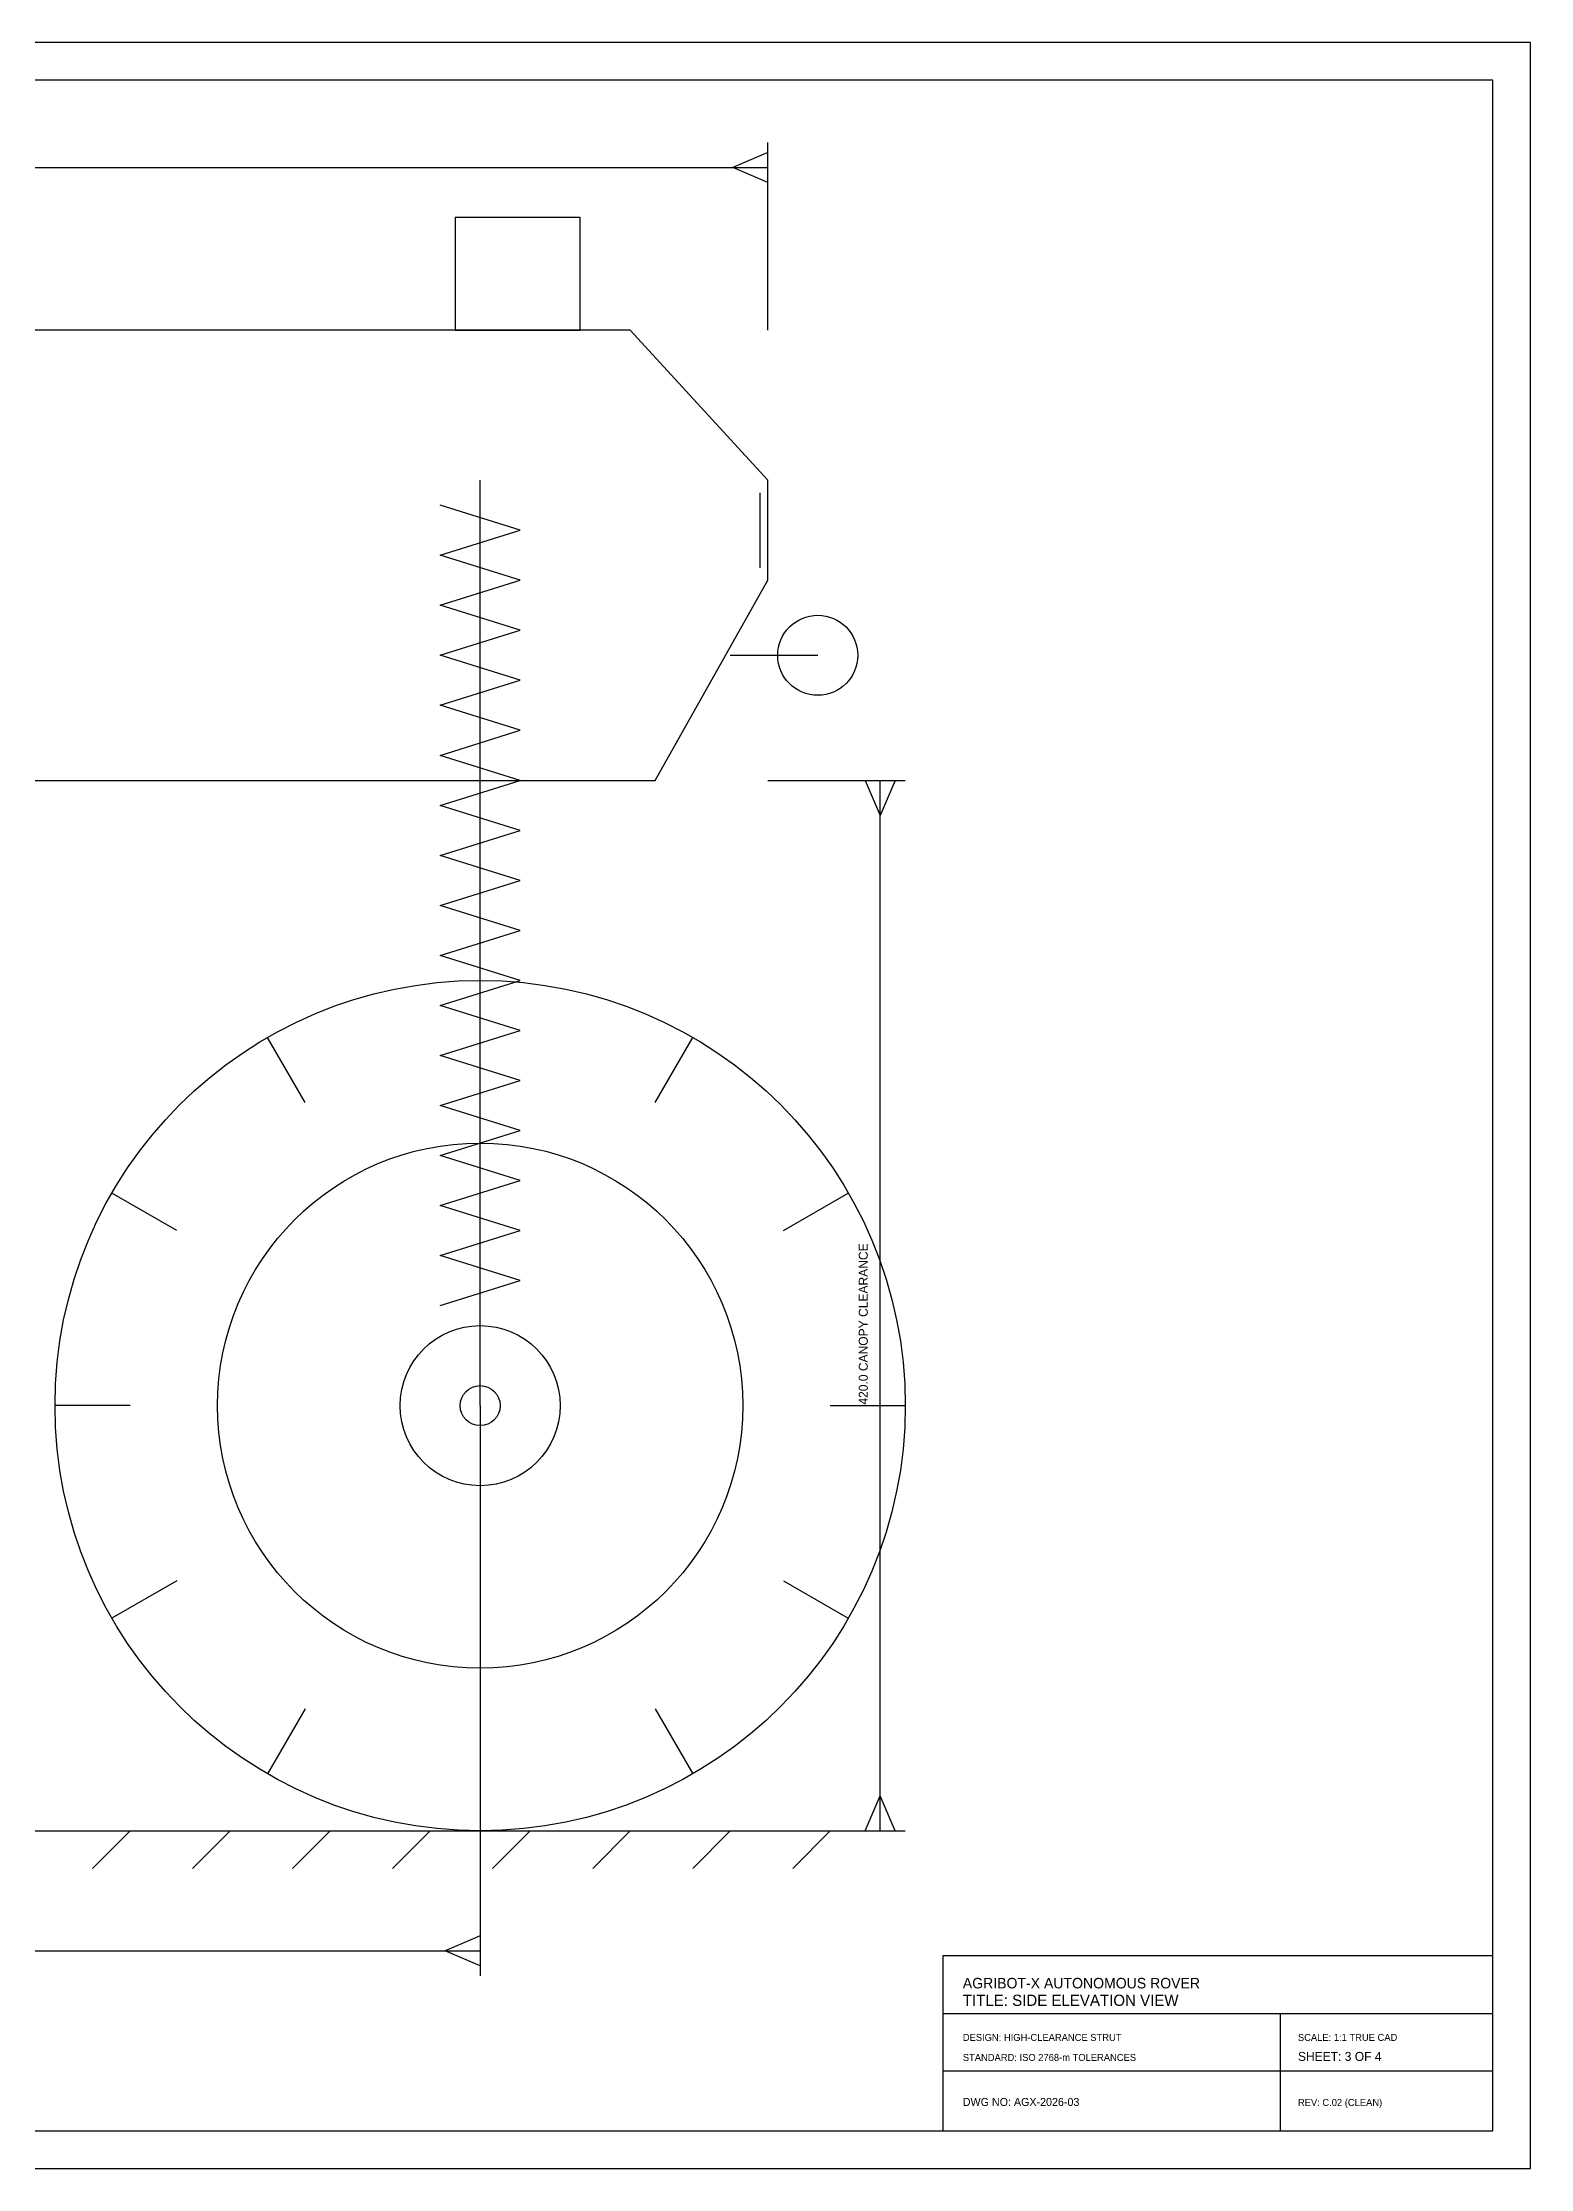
# Model space of a CAD drawing. Header units: metres. Extents: x 0 to 2550, y 0 to 1800.
# Drawn here: x 605 to 1200, y 950 to 1800 of the extents above; entities that cross this region are included whole.
import ezdxf

# ---------------------------------------------------------------- set-up
doc = ezdxf.new("R2010")
doc.units = ezdxf.units.M
for name, color, linetype in [('BORDER', 7, 'Continuous'), ('CAMERA', 7, 'Continuous'), ('CENTERLINES', 1, 'Continuous'), ('CHASSIS', 7, 'Continuous'), ('DIMENSIONS', 1, 'Continuous'), ('LIGHTING', 4, 'Continuous'), ('SUSPENSION', 4, 'Continuous'), ('TITLE_BLOCK', 7, 'Continuous'), ('WHEELS', 7, 'Continuous')]:
    doc.layers.add(name, color=color, linetype=linetype)

msp = doc.modelspace()

# ---------------------------------------------------------------- linework, layer by layer
at = {"layer": 'BORDER'}
for points in [[(0, 950), (1200, 950), (1200, 1800), (0, 1800), (0, 950)], [(20, 965), (1185, 965), (1185, 1785), (20, 1785), (20, 965)]]:
    msp.add_lwpolyline(points, dxfattribs=at)
at = {"layer": 'CAMERA'}
msp.add_lwpolyline([(770, 1685), (820, 1685), (820, 1730), (770, 1730), (770, 1685)], dxfattribs=at)
at = {"layer": 'CENTERLINES'}
for p, q in [((180, 1085), (950, 1085)), ((640, 1085), (625, 1070)), ((680, 1085), (665, 1070)), ((720, 1085), (705, 1070)), ((760, 1085), (745, 1070)), ((800, 1085), (785, 1070)), ((840, 1085), (825, 1070)), ((880, 1085), (865, 1070)), ((920, 1085), (905, 1070))]:
    msp.add_line(p, q, dxfattribs=at)
at = {"layer": 'CHASSIS'}
msp.add_line((880, 1555), (915, 1555), dxfattribs=at)
msp.add_lwpolyline([(145, 1505), (850, 1505), (895, 1585), (895, 1625), (840, 1685), (180, 1685), (145, 1615), (145, 1505)], dxfattribs=at)
msp.add_circle((915, 1555), 16, dxfattribs=at)
at = {"layer": 'DIMENSIONS'}
for p, q in [((895, 1685), (895, 1760)), ((895, 1756), (881, 1750)), ((145, 1750), (895, 1750)), ((895, 1744), (881, 1750)), ((895, 1505), (950, 1505)), ((934, 1505), (940, 1491)), ((940, 1085), (940, 1505)), ((946, 1505), (940, 1491)), ((780, 1255), (780, 1027)), ((934, 1085), (940, 1099)), ((946, 1085), (940, 1099)), ((895, 1085), (950, 1085)), ((260, 1037), (780, 1037)), ((780, 1043), (766, 1037)), ((780, 1031), (766, 1037))]:
    msp.add_line(p, q, dxfattribs=at)
at = {"layer": 'LIGHTING'}
msp.add_line((892, 1590), (892, 1620), dxfattribs=at)
at = {"layer": 'SUSPENSION'}
for p, q in [((780, 1255), (780, 1625)), ((796, 1605), (764, 1615)), ((764, 1595), (796, 1605)), ((796, 1585), (764, 1595)), ((764, 1575), (796, 1585)), ((796, 1565), (764, 1575)), ((764, 1555), (796, 1565)), ((796, 1545), (764, 1555)), ((764, 1535), (796, 1545)), ((796, 1525), (764, 1535)), ((764, 1515), (796, 1525)), ((796, 1505), (764, 1515)), ((764, 1495), (796, 1505)), ((796, 1485), (764, 1495)), ((764, 1475), (796, 1485)), ((796, 1465), (764, 1475)), ((764, 1455), (796, 1465)), ((796, 1445), (764, 1455)), ((764, 1435), (796, 1445)), ((796, 1425), (764, 1435)), ((764, 1415), (796, 1425)), ((796, 1405), (764, 1415)), ((764, 1395), (796, 1405)), ((796, 1385), (764, 1395)), ((764, 1375), (796, 1385)), ((796, 1365), (764, 1375)), ((764, 1355), (796, 1365)), ((796, 1345), (764, 1355)), ((764, 1335), (796, 1345)), ((796, 1325), (764, 1335)), ((764, 1315), (796, 1325)), ((796, 1305), (764, 1315)), ((764, 1295), (796, 1305))]:
    msp.add_line(p, q, dxfattribs=at)
at = {"layer": 'TITLE_BLOCK'}
for p, q in [((965, 1012), (1185, 1012)), ((1100, 965), (1100, 1012)), ((965, 989), (1185, 989))]:
    msp.add_line(p, q, dxfattribs=at)
msp.add_lwpolyline([(965, 965), (1185, 965), (1185, 1035), (965, 1035), (965, 965)], dxfattribs=at)
at = {"layer": 'WHEELS'}
for p, q in [((780, 1395), (780, 1425)), ((710, 1376.24), (695, 1402.22)), ((850, 1376.24), (865, 1402.22)), ((658.76, 1325), (632.78, 1340)), ((901.24, 1325), (927.22, 1340)), ((640, 1255), (610, 1255)), ((920, 1255), (950, 1255)), ((658.76, 1185), (632.78, 1170)), ((901.24, 1185), (927.22, 1170)), ((710, 1133.76), (695, 1107.78)), ((850, 1133.76), (865, 1107.78)), ((780, 1115), (780, 1085))]:
    msp.add_line(p, q, dxfattribs=at)
for radius in [170, 105, 32, 8]:
    msp.add_circle((780, 1255), radius, dxfattribs=at)

# ---------------------------------------------------------------- texts
at = {"layer": 'DIMENSIONS'}
msp.add_text('420.0 CANOPY CLEARANCE', height=3.6, rotation=90, dxfattribs=at).set_placement((935, 1255.4))
at = {"layer": 'TITLE_BLOCK'}
for s, height, p in [('AGRIBOT-X AUTONOMOUS ROVER', 4.2, (973, 1022)), ('TITLE: SIDE ELEVATION VIEW', 4.5, (973, 1015)), ('DESIGN: HIGH-CLEARANCE STRUT', 2.8, (973, 1001)), ('SCALE: 1:1 TRUE CAD', 2.8, (1107, 1001)), ('STANDARD: ISO 2768-m TOLERANCES', 2.8, (973, 993)), ('SHEET: 3 OF 4', 3.6, (1107, 993)), ('DWG NO: AGX-2026-03', 3.2, (973, 975)), ('REV: C.02 (CLEAN)', 2.8, (1107, 975))]:
    msp.add_text(s, height=height, dxfattribs=at).set_placement(p)

doc.saveas('drawing.dxf')
